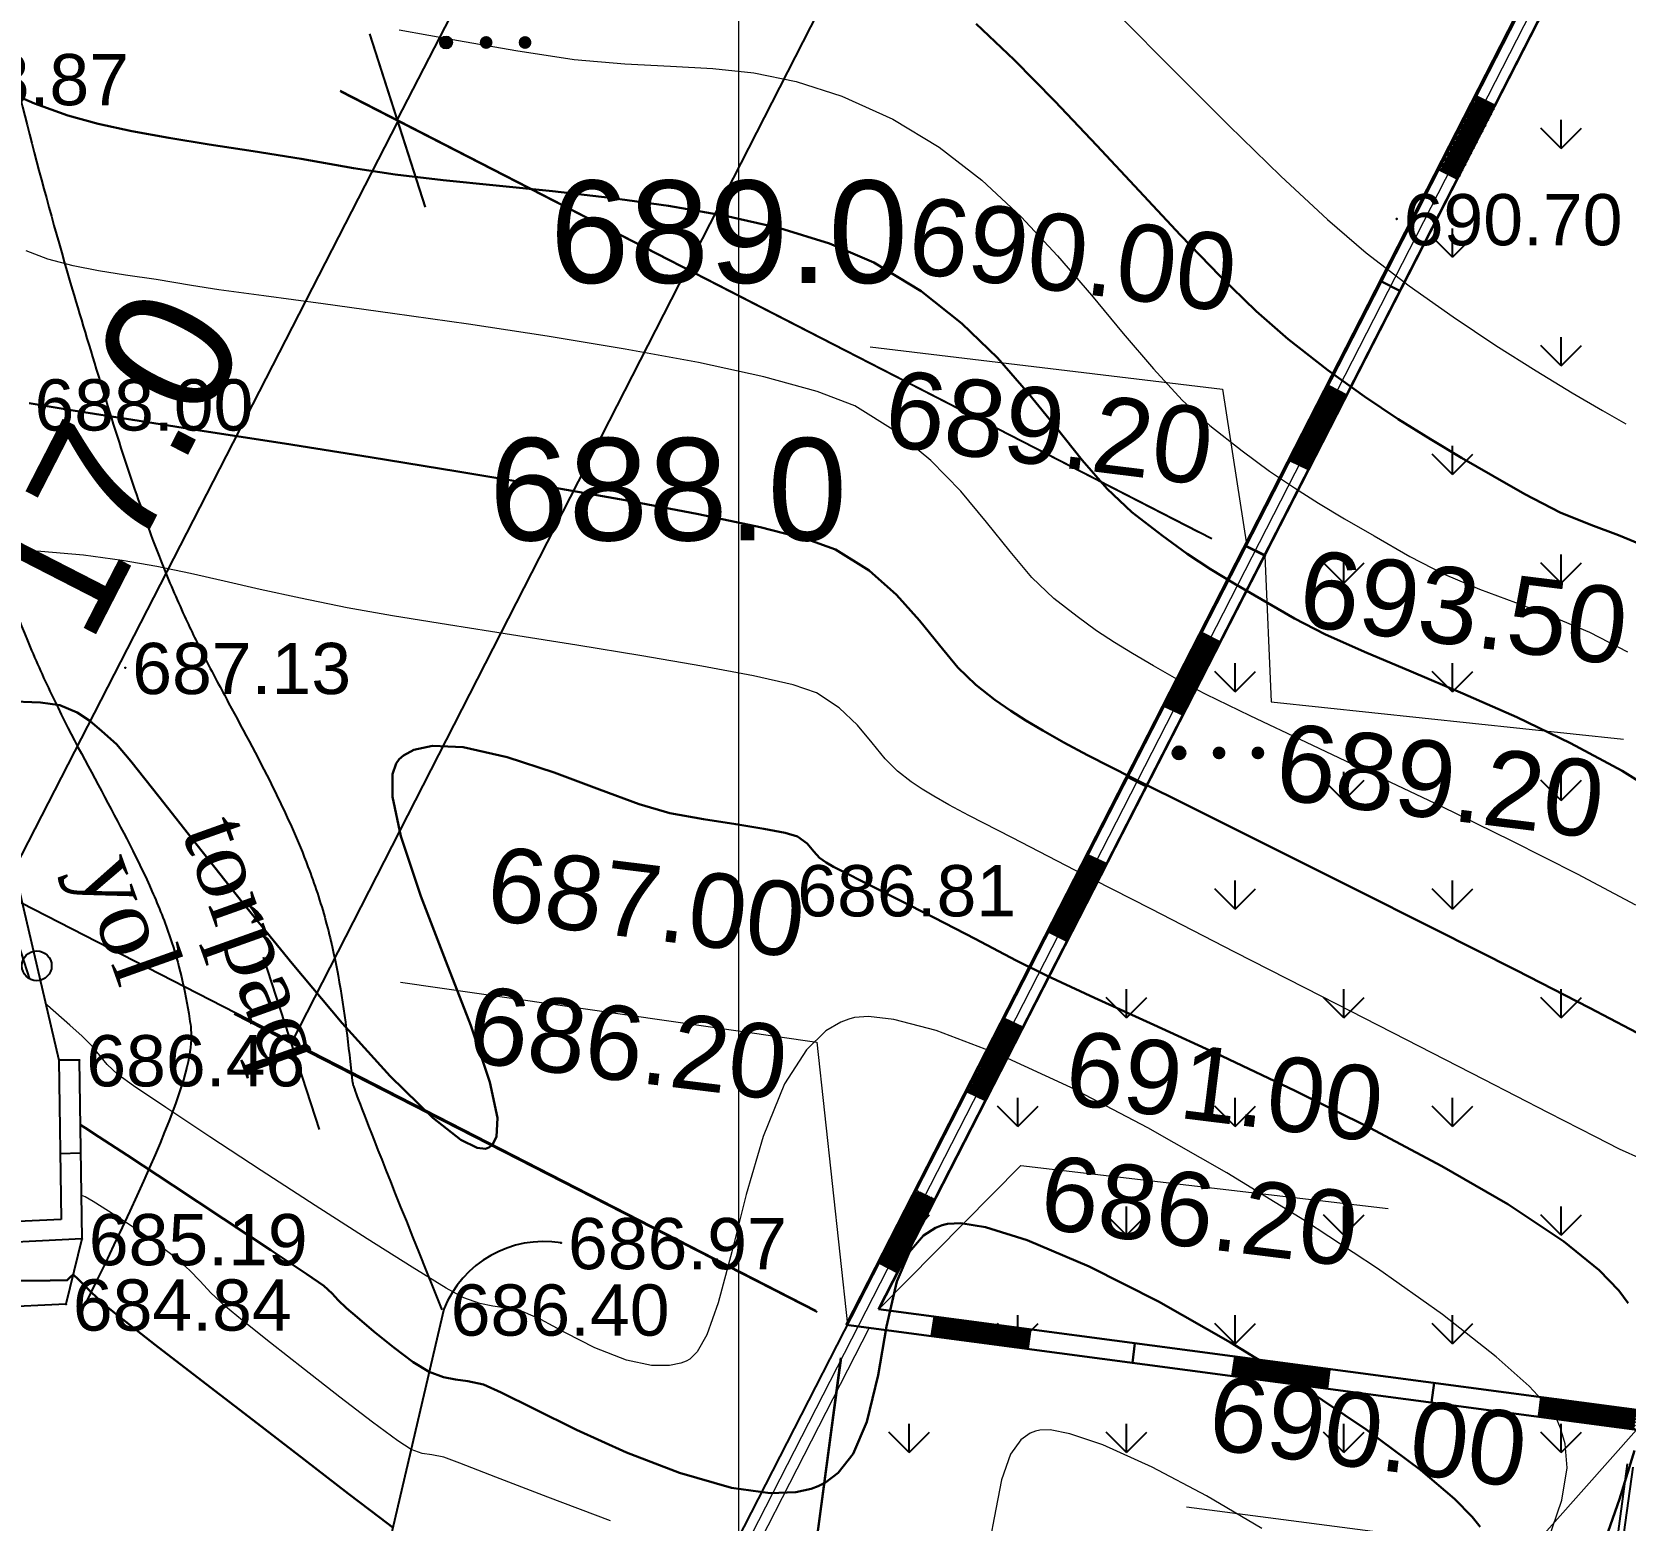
# Model space of a CAD drawing. Header units: feet. Extents: x 3381 to 1374491, y 675186 to 8751562.
# Drawn here: x 686467.87 to 686498.97, y 4375660.14 to 4375689.19 of the extents above; entities that cross this region are included whole.
import ezdxf

# ---------------------------------------------------------------- set-up
doc = ezdxf.new("R2010")
doc.units = ezdxf.units.FT
doc.header["$MEASUREMENT"] = 0
doc.header["$PDMODE"] = 34
doc.header["$PDSIZE"] = 0.01
doc.layers.get('0').update_dxf_attribs({"linetype": 'CONTINUOUS'})
doc.layers.get('Defpoints').update_dxf_attribs({"linetype": 'CONTINUOUS'})
for name, color, linetype in [('0_Point_Height', 2, 'CONTINUOUS'), ('0_Point_Point', 7, 'CONTINUOUS'), ('col bitkisi', 7, 'CONTINUOUS'), ('Yazilar', 7, 'CONTINUOUS')]:
    doc.layers.add(name, color=color, linetype=linetype)
for name, color, linetype, lineweight in [('ANA HORIZONTAL', 24, 'CONTINUOUS', 30), ('HORIZANTAL', 24, 'CONTINUOUS', 13), ('km setka', 170, 'CONTINUOUS', 15)]:
    doc.layers.add(name, color=color, linetype=linetype, lineweight=lineweight)
doc.styles.get("Standard").update_dxf_attribs({"font": 'arial.ttf', "height": 2.5})
doc.dimstyles.new('ISO-25', dxfattribs={"dimtxt": 2.5, "dimasz": 2.5, "dimexe": 1.25, "dimexo": 0.625, "dimtad": 1, "dimtxsty": 'Standard', "dimblk": 'OBLIQUE', "dimcen": 2.5, "dimadec": 0, "dimazin": 0, "dimtfac": 1, "dimtmove": 0, "dimatfit": 3, "dimldrblk": 'OBLIQUE', "dimfxl": 1, "dimarcsym": 0})

# ---------------------------------------------------------------- blocks, each defined once
blk = doc.blocks.new('_Oblique')
at = {"color": 0, "linetype": 'ByBlock', "lineweight": -2}
blk.add_line((-0.5, -0.5), (0.5, 0.5), dxfattribs=at)
blk = doc.blocks.new('*D92')
at = {"color": 0, "lineweight": -2, "transparency": 16777216}
for p, q in [((686518.207, 4375732.706), (686506.824, 4375738.523)), ((686507.937, 4375737.954), (686472.929, 4375669.445)), ((686483.199, 4375664.197), (686471.816, 4375670.014))]:
    blk.add_line(p, q, dxfattribs=at)
at = {"layer": 'Defpoints', "color": 0, "lineweight": 13, "transparency": 16777216}
for p in [(686518.764, 4375732.422), (686472.929, 4375669.445), (686483.756, 4375663.913)]:
    blk.add_point(p, dxfattribs=at)
at = {"color": 0, "lineweight": -2, "transparency": 16777216, "xscale": 2.5, "yscale": 2.5, "zscale": 2.5}
for p, rotation in [((686507.937, 4375737.954), 62.93309077613283), ((686472.929, 4375669.445), 242.9330907761329)]:
    blk.add_blockref('_Oblique', p, dxfattribs=dict(at, rotation=rotation))
at = {"color": 0, "lineweight": 18, "transparency": 16777216, "insert": (686488.946, 4375704.967), "char_height": 2.5, "width": 5.55052, "attachment_point": 5, "rotation": 62.9331}
blk.add_mtext('{\\fArial|b0|i0|c238|p34;77.0}', dxfattribs=at)
blk = doc.blocks.new('*D93')
at = {"color": 0, "lineweight": -2, "transparency": 16777216}
for p, q in [((686483.652, 4375663.305), (686482.209, 4375652.434)), ((686482.374, 4375653.673), (686579.952, 4375640.719)), ((686581.231, 4375650.352), (686579.787, 4375639.48))]:
    blk.add_line(p, q, dxfattribs=at)
at = {"layer": 'Defpoints', "color": 0, "lineweight": 18, "transparency": 16777216}
for p in [(686483.735, 4375663.925), (686581.313, 4375650.971), (686579.952, 4375640.719)]:
    blk.add_point(p, dxfattribs=at)
at = {"color": 0, "lineweight": -2, "transparency": 16777216, "xscale": 2.5, "yscale": 2.5, "zscale": 2.5}
for p, rotation in [((686482.374, 4375653.673), 172.4381106519648), ((686579.952, 4375640.719), 352.4381106519648)]:
    blk.add_blockref('_Oblique', p, dxfattribs=dict(at, rotation=rotation))
at = {"color": 0, "lineweight": 18, "transparency": 16777216, "insert": (686531.413, 4375649.081), "char_height": 2.5, "width": 7.64475, "attachment_point": 5, "rotation": 352.4381}
blk.add_mtext('{\\fArial|b0|i0|c238|p34;98.50}', dxfattribs=at)
blk = doc.blocks.new('*D101')
at = {"color": 0, "lineweight": -2, "transparency": 16777216}
for p, q in [((686483.669, 4375663.303), (686481.283, 4375645.605)), ((686499.012, 4375661.234), (686496.626, 4375643.537)), ((686481.45, 4375646.844), (686496.793, 4375644.775))]:
    blk.add_line(p, q, dxfattribs=at)
at = {"layer": 'Defpoints', "color": 0, "lineweight": 13, "transparency": 16777216}
for p in [(686483.752, 4375663.922), (686499.095, 4375661.853), (686496.793, 4375644.775)]:
    blk.add_point(p, dxfattribs=at)
at = {"color": 0, "lineweight": -2, "transparency": 16777216, "xscale": 2.5, "yscale": 2.5, "zscale": 2.5}
for p, rotation in [((686481.45, 4375646.844), 172.3216380040436), ((686496.793, 4375644.775), 352.3216380040436)]:
    blk.add_blockref('_Oblique', p, dxfattribs=dict(at, rotation=rotation))
at = {"color": 0, "lineweight": 13, "transparency": 16777216, "insert": (686489.375, 4375647.694), "char_height": 2.5, "width": 13.53342, "attachment_point": 5, "rotation": 352.3216}
blk.add_mtext('{\\fArial|b0|i0|c238|p34;15.0}', dxfattribs=at)
blk = doc.blocks.new('*D102')
at = {"color": 0, "lineweight": -2, "transparency": 16777216}
for p, q in [((686499.119, 4375661.172), (686496.717, 4375643.564)), ((686513.9, 4375659.156), (686511.498, 4375641.547)), ((686496.886, 4375644.802), (686511.667, 4375642.786))]:
    blk.add_line(p, q, dxfattribs=at)
at = {"layer": 'Defpoints', "color": 0, "lineweight": 13, "transparency": 16777216}
for p in [(686499.203, 4375661.792), (686513.984, 4375659.775), (686511.667, 4375642.786)]:
    blk.add_point(p, dxfattribs=at)
at = {"color": 0, "lineweight": -2, "transparency": 16777216, "xscale": 2.5, "yscale": 2.5, "zscale": 2.5}
for p, rotation in [((686496.886, 4375644.802), 172.2310397493569), ((686511.667, 4375642.786), 352.231039749357)]:
    blk.add_blockref('_Oblique', p, dxfattribs=dict(at, rotation=rotation))
at = {"color": 0, "lineweight": 13, "transparency": 16777216, "insert": (686504.533, 4375645.678), "char_height": 2.5, "width": 16.19543, "attachment_point": 5, "rotation": 352.231}
blk.add_mtext('{\\fArial|b0|i0|c238|p34;15.0}', dxfattribs=at)
blk = doc.blocks.new('*D115')
at = {"color": 0, "lineweight": -2, "transparency": 16777216}
for p, q in [((686497.478, 4375692.716), (686480.724, 4375701.332)), ((686474.998, 4375687.464), (686481.836, 4375700.76)), ((686490.64, 4375679.419), (686473.886, 4375688.035))]:
    blk.add_line(p, q, dxfattribs=at)
at = {"layer": 'Defpoints', "color": 0, "lineweight": 13, "transparency": 16777216}
for p in [(686481.836, 4375700.76), (686498.034, 4375692.43), (686491.196, 4375679.133)]:
    blk.add_point(p, dxfattribs=at)
at = {"color": 0, "lineweight": -2, "transparency": 16777216, "xscale": 2.5, "yscale": 2.5, "zscale": 2.5}
for p, rotation in [((686481.836, 4375700.76), 62.78477946189657), ((686474.998, 4375687.464), 242.7847794618966)]:
    blk.add_blockref('_Oblique', p, dxfattribs=dict(at, rotation=rotation))
at = {"color": 0, "lineweight": 13, "transparency": 16777216, "insert": (686476.578, 4375694.695), "char_height": 2.5, "attachment_point": 5, "rotation": 62.7848}
blk.add_mtext('{\\fArial|b0|i0|c238|p34;15.0}', dxfattribs=at)
blk = doc.blocks.new('*D116')
at = {"color": 0, "lineweight": -2, "transparency": 16777216}
for p, q in [((686490.905, 4375679.292), (686473.9, 4375688.017)), ((686475.012, 4375687.446), (686467.28, 4375672.376)), ((686483.173, 4375664.222), (686466.168, 4375672.947))]:
    blk.add_line(p, q, dxfattribs=at)
at = {"layer": 'Defpoints', "color": 0, "lineweight": 13, "transparency": 16777216}
for p in [(686491.461, 4375679.007), (686467.28, 4375672.376), (686483.729, 4375663.937)]:
    blk.add_point(p, dxfattribs=at)
at = {"color": 0, "lineweight": -2, "transparency": 16777216, "xscale": 2.5, "yscale": 2.5, "zscale": 2.5}
for p, rotation in [((686475.012, 4375687.446), 62.83965493682829), ((686467.28, 4375672.376), 242.8396549368283)]:
    blk.add_blockref('_Oblique', p, dxfattribs=dict(at, rotation=rotation))
at = {"color": 0, "lineweight": 13, "transparency": 16777216, "insert": (686469.454, 4375680.779), "char_height": 2.5, "attachment_point": 5, "rotation": 62.8397}
blk.add_mtext('{\\fArial|b0|i0|c238|p34;17.0}', dxfattribs=at)

msp = doc.modelspace()

# ---------------------------------------------------------------- hatches: boundary and pattern name
at = {"lineweight": 25}
h = msp.add_hatch(dxfattribs=at)
h.set_pattern_fill('GRASS', color=3, scale=3)
h.set_pattern_definition([(90, (1404.5853, -372.1015), (-2.121320343, 2.121320343), [0.5625, -3.680140689]), (45, (1404.5853, -372.1015), (-2.1213203436, 2.1213203436), [0.5625, -2.4375]), (135, (1404.5853, -372.1015), (-2.1213203436, -2.1213203436), [0.5625, -2.4375])])
edge = h.paths.add_edge_path()
edge.add_line((686518.245, 4375729.835), (686514.499, 4375702.72))
edge.add_line((686514.499, 4375702.72), (686506.378, 4375703.873))
edge.add_line((686506.378, 4375703.873), (686505.563, 4375698.232))
edge.add_line((686505.563, 4375698.232), (686510.215, 4375697.56))
edge.add_line((686510.215, 4375697.56), (686509.488, 4375692.177))
edge.add_line((686509.488, 4375692.177), (686501.116, 4375693.308))
edge.add_line((686501.116, 4375693.308), (686498.975, 4375677.452))
edge.add_line((686498.975, 4375677.452), (686506.301, 4375676.462))
edge.add_line((686506.301, 4375676.462), (686506.079, 4375674.808))
edge.add_line((686506.079, 4375674.808), (686505.914, 4375673.573))
edge.add_line((686505.914, 4375673.573), (686504.666, 4375664.257))
edge.add_line((686504.666, 4375664.257), (686515.386, 4375662.713))
edge.add_line((686515.386, 4375662.713), (686542.016, 4375659.12))
edge.add_line((686542.016, 4375659.12), (686542.429, 4375662.23))
edge.add_line((686542.429, 4375662.23), (686556.28, 4375660.392))
edge.add_line((686556.28, 4375660.392), (686556, 4375658.284))
edge.add_line((686556, 4375658.284), (686561.356, 4375657.574))
edge.add_line((686561.356, 4375657.574), (686561.65, 4375659.75))
edge.add_line((686561.65, 4375659.75), (686561.244, 4375659.733))
edge.add_line((686561.244, 4375659.733), (686561.593, 4375662.369))
edge.add_arc((686571.855, 4375662.191), 10.263, 114.2395, 179.0096, ccw=False)
edge.add_line((686567.641, 4375671.55), (686568.436, 4375671.243))
edge.add_line((686568.436, 4375671.243), (686568.083, 4375668.146))
edge.add_line((686568.083, 4375668.146), (686571.407, 4375667.706))
edge.add_line((686571.407, 4375667.706), (686571.812, 4375670.768))
edge.add_line((686571.812, 4375670.768), (686574.343, 4375670.433))
edge.add_line((686574.343, 4375670.433), (686573.95, 4375667.359))
edge.add_line((686573.95, 4375667.359), (686577.261, 4375666.833))
edge.add_line((686577.261, 4375666.833), (686577.887, 4375670.327))
edge.add_line((686577.887, 4375670.327), (686568.138, 4375671.754))
edge.add_arc((686571.686, 4375662.404), 10, 87.4993, 110.7786, ccw=False)
edge.add_line((686572.122, 4375672.395), (686585.768, 4375670.551))
edge.add_line((686585.768, 4375670.551), (686586.42, 4375677.931))
edge.add_line((686586.42, 4375677.931), (686579.15, 4375678.937))
edge.add_line((686579.15, 4375678.937), (686581.562, 4375697.557))
edge.add_line((686581.562, 4375697.557), (686583.143, 4375697.766))
edge.add_line((686583.143, 4375697.766), (686582.548, 4375692.678))
edge.add_line((686582.548, 4375692.678), (686587.727, 4375691.968))
edge.add_line((686587.727, 4375691.968), (686587.376, 4375689.406))
edge.add_line((686587.376, 4375689.406), (686582.274, 4375690.105))
edge.add_line((686582.274, 4375690.105), (686581.662, 4375684.737))
edge.add_line((686581.662, 4375684.737), (686586.751, 4375684.02))
edge.add_line((686586.751, 4375684.02), (686586.971, 4375684.02))
edge.add_line((686586.971, 4375684.02), (686588.22, 4375692.464))
edge.add_line((686588.22, 4375692.464), (686588.921, 4375697.203))
edge.add_line((686588.921, 4375697.203), (686583.329, 4375698.182))
edge.add_line((686583.329, 4375698.182), (686581.662, 4375697.789))
edge.add_line((686581.662, 4375697.789), (686581.662, 4375698.744))
edge.add_arc((686584.744, 4375698.066), 3.155, 95.4615, 167.5925, ccw=False)
edge.add_line((686584.443, 4375701.207), (686597.772, 4375699.4))
edge.add_line((686597.772, 4375699.4), (686598.514, 4375704.648))
edge.add_line((686598.514, 4375704.648), (686585.15, 4375706.444))
edge.add_arc((686592.824, 4375704.765), 7.856, 132.7188, 167.6546, ccw=False)
edge.add_line((686587.494, 4375710.537), (686595.119, 4375707.603))
edge.add_line((686595.119, 4375707.603), (686596.873, 4375712.187))
edge.add_line((686596.873, 4375712.187), (686603.983, 4375709.466))
edge.add_line((686603.983, 4375709.466), (686581.055, 4375651.428))
edge.add_line((686581.055, 4375651.428), (686572.125, 4375628.825))
edge.add_line((686572.125, 4375628.825), (686480.53, 4375656.702))
edge.add_line((686480.53, 4375656.702), (686505.765, 4375705.997))
edge.add_line((686505.765, 4375705.997), (686518.068, 4375730.031))
edge.add_line((686518.068, 4375730.031), (686518.338, 4375730.524))
edge.add_line((686518.338, 4375730.524), (686518.245, 4375729.835))
at = {"lineweight": 30}
h = msp.add_hatch(dxfattribs=at)
h.set_pattern_fill('ANSI31', color=256, scale=0.3)
h.set_pattern_definition([(45, (1384.009468, -412.330027), (-0.0265165042945, 0.0265165042945), [])])
edge = h.paths.add_edge_path()
edge.add_line((686496.077, 4375687.912), (686496.438, 4375687.741))
edge.add_line((686496.438, 4375687.741), (686495.712, 4375686.322))
edge.add_line((686495.712, 4375686.322), (686495.35, 4375686.493))
edge.add_line((686495.35, 4375686.493), (686496.068, 4375687.916))
h = msp.add_hatch(dxfattribs=at)
h.set_pattern_fill('ANSI31', color=256, scale=0.3)
h.set_pattern_definition([(45, (1381.111664, -417.969445), (-0.0265165042945, 0.0265165042945), [])])
edge = h.paths.add_edge_path()
edge.add_line((686493.179, 4375682.272), (686493.541, 4375682.102))
edge.add_line((686493.541, 4375682.102), (686492.814, 4375680.682))
edge.add_line((686492.814, 4375680.682), (686492.452, 4375680.853))
edge.add_line((686492.452, 4375680.853), (686493.171, 4375682.276))
h = msp.add_hatch(dxfattribs=at)
h.set_pattern_fill('ANSI31', color=256, scale=0.3)
h.set_pattern_definition([(45, (1378.6362, -422.79588), (-0.0265165042945, 0.0265165042945), [])])
edge = h.paths.add_edge_path()
edge.add_line((686490.703, 4375677.446), (686491.065, 4375677.275))
edge.add_line((686491.065, 4375677.275), (686490.339, 4375675.856))
edge.add_line((686490.339, 4375675.856), (686489.977, 4375676.027))
edge.add_line((686489.977, 4375676.027), (686490.695, 4375677.45))
h = msp.add_hatch(dxfattribs=at)
h.set_pattern_fill('ANSI31', color=256, scale=0.3)
h.set_pattern_definition([(45, (1376.392065, -427.172015), (-0.0265165042945, 0.0265165042945), [])])
edge = h.paths.add_edge_path()
edge.add_line((686488.49, 4375673.114), (686488.834, 4375672.943))
edge.add_line((686488.834, 4375672.943), (686488.076, 4375671.449))
edge.add_line((686488.076, 4375671.449), (686487.72, 4375671.622))
edge.add_line((686487.72, 4375671.622), (686488.451, 4375673.074))
h = msp.add_hatch(dxfattribs=at)
h.set_pattern_fill('ANSI31', color=256, scale=0.3)
h.set_pattern_definition([(45, (1374.7913, -430.31821), (-0.0265165042945, 0.0265165042945), [])])
edge = h.paths.add_edge_path()
edge.add_line((686486.858, 4375669.924), (686487.22, 4375669.753))
edge.add_line((686487.22, 4375669.753), (686486.494, 4375668.334))
edge.add_line((686486.494, 4375668.334), (686486.132, 4375668.504))
edge.add_line((686486.132, 4375668.504), (686486.85, 4375669.928))
h = msp.add_hatch(dxfattribs=at)
h.set_pattern_fill('ANSI31', color=256, scale=0.3)
h.set_pattern_definition([(45, (1373.062713, -433.659517), (-0.0265165042945, 0.0265165042945), [])])
edge = h.paths.add_edge_path()
edge.add_line((686485.13, 4375666.582), (686485.492, 4375666.411))
edge.add_line((686485.492, 4375666.411), (686484.765, 4375664.992))
edge.add_line((686484.765, 4375664.992), (686484.403, 4375665.163))
edge.add_line((686484.403, 4375665.163), (686485.142, 4375666.572))
h = msp.add_hatch(dxfattribs=at)
h.set_pattern_fill('ANSI31', color=256, scale=0.3)
h.set_pattern_definition([(45, (1404.585315, -372.101457), (-0.0265165042945, 0.0265165042945), [])])
h.paths.add_polyline_path([(686485.491, 4375664.109), (686487.356, 4375663.859), (686487.302, 4375663.477), (686485.43, 4375663.733)])
h = msp.add_hatch(dxfattribs=at)
h.set_pattern_fill('ANSI31', color=256, scale=0.3)
h.set_pattern_definition([(45, (1410.425397, -372.919832), (-0.0265165042945, 0.0265165042945), [])])
h.paths.add_polyline_path([(686491.355, 4375663.329), (686493.193, 4375663.08), (686493.151, 4375662.699), (686491.304, 4375662.955)])
h = msp.add_hatch(dxfattribs=at)
h.set_pattern_fill('ANSI31', color=256, scale=0.3)
h.set_pattern_definition([(45, (1416.43372, -373.667808), (-0.0265165042945, 0.0265165042945), [])])
h.paths.add_polyline_path([(686497.339, 4375662.542), (686499.205, 4375662.292), (686499.151, 4375661.911), (686497.278, 4375662.166)])
at = {"layer": 'col bitkisi', "ltscale": 1.5}
h = msp.add_hatch(color=256, dxfattribs=at)
edge = h.paths.add_edge_path()
edge.add_arc((686475.954, 4375688.981), 0.125, 0, 360)
h = msp.add_hatch(color=256, dxfattribs=at)
edge = h.paths.add_edge_path()
edge.add_arc((686476.736, 4375688.981), 0.125, 0, 360)
h = msp.add_hatch(color=256, dxfattribs=at)
edge = h.paths.add_edge_path()
edge.add_arc((686477.495, 4375688.981), 0.125, 0, 360)
at = {"layer": 'col bitkisi', "lineweight": 30, "ltscale": 1.5}
h = msp.add_hatch(color=256, dxfattribs=at)
edge = h.paths.add_edge_path()
edge.add_arc((686490.26, 4375675.113), 0.125, 0, 360)
h = msp.add_hatch(color=256, dxfattribs=at)
edge = h.paths.add_edge_path()
edge.add_arc((686491.043, 4375675.113), 0.125, 0, 360)
at = {"layer": 'col bitkisi', "ltscale": 1.5}
h = msp.add_hatch(color=256, dxfattribs=at)
edge = h.paths.add_edge_path()
edge.add_arc((686491.801, 4375675.113), 0.125, 0, 360)

# ---------------------------------------------------------------- linework, layer by layer
at = {"linetype": 'Continuous'}
for p, q in [((686462.56, 4375694.093, 689.787), (686468.395, 4375669.112, 686.459)), ((686468.794, 4375669.117, 686.459), (686468.395, 4375669.112, 686.459)), ((686468.395, 4375669.112, 686.459), (686468.438, 4375666.006, 685.33)), ((686468.794, 4375669.117, 686.459), (686468.843, 4375665.625, 685.19)), ((686468.82, 4375667.302, -63.749), (686468.42, 4375667.283, -72.907)), ((686468.438, 4375666.006, 676.348), (686438.913, 4375664.572)), ((686468.843, 4375665.625, 685.19), (686438.932, 4375664.172)), ((686475.908, 4375664.251, 686.402), (686474.735, 4375659.222, 684.746))]:
    msp.add_line(p, q, dxfattribs=at)
at = {"color": 30, "linetype": 'Continuous'}
for p, q in [((686468.843, 4375665.625, 685.19), (686468.532, 4375664.349, 684.841)), ((686468.532, 4375664.349, 684.841), (686439.007, 4375662.96))]:
    msp.add_line(p, q, dxfattribs=at)
at = {"color": 7, "lineweight": 30}
for p, q in [((686484.396, 4375664.254), (686581.054, 4375651.436)), ((686483.761, 4375663.951), (686581.312, 4375650.983))]:
    msp.add_line(p, q, dxfattribs=at)
at = {"color": 7, "lineweight": 25}
for points in [[(686592.129, 4375714.427), (686604.503, 4375709.691), (686572.361, 4375628.331), (686479.956, 4375656.455), (686523.147, 4375740.827), (686582.987, 4375717.928)], [(686484.398, 4375664.254), (686523.339, 4375740.325), (686556.031, 4375727.818)]]:
    msp.add_lwpolyline(points, dxfattribs=at)
at = {"color": 1, "lineweight": 0}
msp.add_lwpolyline([(686480.243, 4375656.58), (686523.243, 4375740.58), (686604.243, 4375709.58), (686572.243, 4375628.58)], close=True, dxfattribs=at)
at = {"color": 7, "lineweight": 30}
for points, elevation in [([(686518.792, 4375732.422), (686483.761, 4375663.951)], 701.242), ([(686496.065, 4375687.934), (686496.427, 4375687.754)], -690.696), ([(686495.346, 4375686.495), (686495.708, 4375686.311)], -690.696), ([(686492.448, 4375680.856), (686492.811, 4375680.671)], -690.696)]:
    msp.add_lwpolyline(points, dxfattribs=dict(at, elevation=elevation))
for points in [[(686484.399, 4375664.255), (686519.058, 4375731.962)], [(686494.211, 4375684.313), (686494.573, 4375684.132)], [(686493.179, 4375682.277), (686493.541, 4375682.092)], [(686492.428, 4375680.823), (686492.771, 4375680.661)], [(686491.593, 4375679.137), (686491.955, 4375678.956)], [(686490.704, 4375677.459), (686491.066, 4375677.275)], [(686489.978, 4375676.027), (686490.34, 4375675.853)], [(686489.262, 4375674.642), (686489.625, 4375674.458)], [(686488.482, 4375673.119), (686488.844, 4375672.945)], [(686487.71, 4375671.627), (686488.072, 4375671.446)], [(686486.854, 4375669.923), (686487.213, 4375669.751)], [(686486.126, 4375668.5), (686486.48, 4375668.334)], [(686484.41, 4375665.156), (686484.773, 4375664.971)], [(686485.491, 4375664.109), (686485.43, 4375663.733)], [(686487.364, 4375663.863), (686487.307, 4375663.484)], [(686489.396, 4375663.588), (686489.354, 4375663.209)], [(686491.357, 4375663.327), (686491.302, 4375662.943)], [(686493.196, 4375663.078), (686493.154, 4375662.699)], [(686495.245, 4375662.817), (686495.191, 4375662.433)], [(686497.328, 4375662.541), (686497.286, 4375662.162)]]:
    msp.add_lwpolyline(points, dxfattribs=at)
at = {"color": 7, "lineweight": 18}
for points in [[(686484.233, 4375683.04), (686491.107, 4375682.215), (686491.584, 4375679.149)], [(686491.936, 4375678.963), (686492.062, 4375676.109), (686498.936, 4375675.384)], [(686475.067, 4375670.635), (686483.189, 4375669.467), (686483.788, 4375663.947)], [(686484.399, 4375664.255), (686487.171, 4375667.058), (686494.345, 4375666.22)], [(686484.212, 4375663.891), (686480.539, 4375656.703), (686572.104, 4375628.859), (686580.926, 4375651.034)], [(686490.41, 4375660.393), (686497.082, 4375659.52), (686499.193, 4375661.898)]]:
    msp.add_lwpolyline(points, dxfattribs=at)
at = {"color": 1, "lineweight": 30}
msp.add_lwpolyline([(686491.578, 4375679.149), (686491.909, 4375678.988)], dxfattribs=at)
at = {"linetype": 'Continuous'}
msp.add_circle((686467.963, 4375670.957, 686.705), 0.291, dxfattribs=at)
msp.add_arc((686477.863, 4375663.469, 686.974), 2.105, 80.8697, 158.2041, dxfattribs=at)
for points, knots in [([(686536.973, 4375842.02), (686533.033, 4375838.257), (686532.504, 4375838.206), (686530.916, 4375838.047), (686529.852, 4375837.93), (686526.901, 4375837.523), (686525.023, 4375837.169), (686522.245, 4375836.291), (686521.294, 4375835.92), (686519.803, 4375835.183), (686519.244, 4375834.866), (686518.083, 4375834.111), (686517.495, 4375833.664), (686516.38, 4375832.715), (686515.851, 4375832.211), (686514.608, 4375830.94), (686513.918, 4375830.153), (686512.808, 4375828.835), (686512.374, 4375828.305), (686511.517, 4375827.259), (686511.092, 4375826.738), (686509.826, 4375825.183), (686508.993, 4375824.155), (686506.514, 4375821.087), (686504.887, 4375819.064), (686501.978, 4375815.469), (686500.701, 4375813.898), (686498.666, 4375811.42), (686497.924, 4375810.522), (686496.491, 4375808.801), (686495.802, 4375807.978), (686494.574, 4375806.524), (686494.04, 4375805.895), (686492.671, 4375804.294), (686491.797, 4375803.289), (686490.366, 4375801.347), (686489.779, 4375800.437), (686489.013, 4375798.784), (686488.765, 4375798.08), (686488.531, 4375796.958), (686488.477, 4375796.565), (686488.429, 4375795.771), (686488.434, 4375795.375), (686488.553, 4375793.775), (686488.869, 4375792.602), (686489.581, 4375790.758), (686489.917, 4375790.051), (686490.643, 4375788.715), (686491.034, 4375788.083), (686492.322, 4375786.161), (686493.27, 4375784.967), (686494.734, 4375783.033), (686495.285, 4375782.282), (686496.286, 4375780.751), (686496.733, 4375779.974), (686497.403, 4375778.504), (686497.645, 4375777.817), (686497.99, 4375776.381), (686498.095, 4375775.64), (686498.173, 4375774.043), (686498.126, 4375773.189), (686497.862, 4375771.509), (686497.646, 4375770.678), (686496.85, 4375768.444), (686496.118, 4375767.091), (686494.646, 4375764.944), (686493.992, 4375764.116), (686492.601, 4375762.508), (686491.862, 4375761.725), (686490.36, 4375760.173), (686489.599, 4375759.404), (686488.276, 4375758.019), (686487.712, 4375757.412), (686486.617, 4375756.159), (686486.089, 4375755.52), (686484.549, 4375753.573), (686483.584, 4375752.236), (686481.885, 4375749.772), (686481.137, 4375748.651), (686479.667, 4375746.382), (686478.949, 4375745.236), (686476.848, 4375741.761), (686475.521, 4375739.398), (686473.126, 4375734.709), (686472.046, 4375732.388), (686470.383, 4375728.364), (686469.746, 4375726.68), (686468.588, 4375723.274), (686468.066, 4375721.557), (686467.052, 4375717.929), (686466.57, 4375716.016), (686465.787, 4375712.724), (686465.471, 4375711.346), (686464.858, 4375708.582), (686464.563, 4375707.194), (686464.138, 4375705.021), (686463.993, 4375704.246), (686463.754, 4375702.846), (686463.659, 4375702.227), (686463.419, 4375700.263), (686463.343, 4375698.919), (686463.346, 4375695.903), (686463.467, 4375694.231), (686463.907, 4375690.939), (686464.223, 4375689.32), (686464.863, 4375686.604), (686465.157, 4375685.496), (686465.722, 4375683.498), (686465.988, 4375682.605), (686466.481, 4375680.991), (686466.707, 4375680.261), (686467.202, 4375678.787), (686467.472, 4375678.047), (686467.927, 4375676.956), (686468.084, 4375676.603), (686468.587, 4375675.549), (686468.948, 4375674.888), (686469.629, 4375673.618), (686469.949, 4375673.009), (686470.347, 4375672.107), (686470.468, 4375671.803), (686470.655, 4375671.249), (686470.726, 4375671.002), (686470.849, 4375670.478), (686470.901, 4375670.205), (686471.035, 4375669.369), (686471.097, 4375668.778), (686468.912, 4375664.364)], [0, 0, 0, 0, 1.504182, 1.504182, 4.512547, 4.512547, 9.897023, 9.897023, 12.795834, 12.795834, 14.604059, 14.604059, 16.662244, 16.662244, 18.72043, 18.72043, 21.69221, 21.69221, 23.690537, 23.690537, 25.688865, 25.688865, 29.68552, 29.68552, 37.678831, 37.678831, 43.858623, 43.858623, 47.338723, 47.338723, 50.479181, 50.479181, 52.843093, 52.843093, 56.452422, 56.452422, 59.343353, 59.343353, 61.301717, 61.301717, 62.310714, 62.310714, 63.319712, 63.319712, 66.426739, 66.426739, 68.50177, 68.50177, 70.576802, 70.576802, 75.092259, 75.092259, 77.984383, 77.984383, 80.876507, 80.876507, 83.368148, 83.368148, 85.859789, 85.859789, 88.693846, 88.693846, 91.527902, 91.527902, 96.504404, 96.504404, 99.813748, 99.813748, 103.123092, 103.123092, 106.359907, 106.359907, 108.778682, 108.778682, 111.197456, 111.197456, 116.035005, 116.035005, 120.025858, 120.025858, 124.016711, 124.016711, 131.998417, 131.998417, 139.538843, 139.538843, 144.840516, 144.840516, 150.142189, 150.142189, 155.992549, 155.992549, 160.212599, 160.212599, 164.43265, 164.43265, 166.77754, 166.77754, 168.584028, 168.584028, 172.423705, 172.423705, 177.221179, 177.221179, 182.018653, 182.018653, 185.384546, 185.384546, 188.140377, 188.140377, 190.397291, 190.397291, 192.654204, 192.654204, 193.73589, 193.73589, 195.899262, 195.899262, 198.062634, 198.062634, 199.190084, 199.190084, 200.13488, 200.13488, 201.079676, 201.079676, 202.923933, 202.923933, 202.923933, 202.923933]), ([(686540.876, 4375835.55), (686533.314, 4375835.27), (686532.784, 4375835.219), (686531.207, 4375835.061), (686530.17, 4375834.946), (686527.369, 4375834.558), (686525.661, 4375834.227), (686523.244, 4375833.459), (686522.436, 4375833.14), (686521.186, 4375832.518), (686520.718, 4375832.25), (686519.569, 4375831.492), (686518.898, 4375830.946), (686517.588, 4375829.722), (686516.951, 4375829.046), (686515.687, 4375827.611), (686515.061, 4375826.851), (686512.914, 4375824.23), (686511.435, 4375822.404), (686508.507, 4375818.779), (686507.058, 4375816.979), (686502.671, 4375811.556), (686499.694, 4375807.914), (686495.975, 4375803.541), (686495.491, 4375802.979), (686494.549, 4375801.869), (686494.093, 4375801.319), (686493.106, 4375800.03), (686492.609, 4375799.295), (686491.922, 4375797.976), (686491.695, 4375797.39), (686491.507, 4375796.55), (686491.468, 4375796.29), (686491.432, 4375795.761), (686491.434, 4375795.485), (686491.518, 4375794.375), (686491.748, 4375793.473), (686492.299, 4375792.047), (686492.544, 4375791.518), (686493.082, 4375790.498), (686493.376, 4375790.003), (686494.459, 4375788.323), (686495.352, 4375787.177), (686496.87, 4375785.185), (686497.483, 4375784.37), (686498.653, 4375782.634), (686499.208, 4375781.716), (686499.955, 4375780.162), (686500.201, 4375779.567), (686500.611, 4375778.332), (686500.772, 4375777.701), (686501.129, 4375775.787), (686501.199, 4375774.481), (686501.028, 4375772.08), (686500.827, 4375770.986), (686500.225, 4375768.875), (686499.824, 4375767.856), (686498.87, 4375765.917), (686498.318, 4375764.996), (686496.938, 4375762.981), (686496.074, 4375761.916), (686494.29, 4375759.91), (686493.369, 4375758.965), (686491.703, 4375757.258), (686490.953, 4375756.492), (686489.777, 4375755.217), (686489.332, 4375754.713), (686488.46, 4375753.678), (686488.034, 4375753.149), (686486.779, 4375751.533), (686485.975, 4375750.416), (686484.448, 4375748.207), (686483.721, 4375747.12), (686482.3, 4375744.931), (686481.605, 4375743.826), (686479.576, 4375740.483), (686478.296, 4375738.215), (686475.919, 4375733.599), (686474.822, 4375731.252), (686473.168, 4375727.249), (686472.552, 4375725.615), (686471.429, 4375722.307), (686470.92, 4375720.63), (686469.923, 4375717.048), (686469.443, 4375715.138), (686468.672, 4375711.885), (686468.366, 4375710.545), (686467.774, 4375707.872), (686467.491, 4375706.537), (686467.076, 4375704.411), (686466.927, 4375703.616), (686466.694, 4375702.228), (686466.605, 4375701.631), (686466.467, 4375700.437), (686466.418, 4375699.837), (686466.323, 4375698.028), (686466.332, 4375696.813), (686466.521, 4375693.68), (686466.802, 4375691.771), (686467.592, 4375687.964), (686468.099, 4375686.065), (686468.845, 4375683.524), (686469.039, 4375682.883), (686469.432, 4375681.605), (686469.629, 4375680.976), (686470.024, 4375679.814), (686470.219, 4375679.277), (686470.571, 4375678.404), (686470.719, 4375678.059), (686471.001, 4375677.452), (686471.132, 4375677.186), (686471.412, 4375676.642), (686471.559, 4375676.367), (686472.01, 4375675.526), (686472.325, 4375674.947), (686472.85, 4375673.875), (686473.067, 4375673.395), (686473.387, 4375672.552), (686473.504, 4375672.199), (686473.701, 4375671.48), (686473.779, 4375671.123), (686473.974, 4375670.064), (686474.05, 4375669.376), (686474.129, 4375668.634), (686474.137, 4375668.553), (686475.871, 4375664.241)], [0, 0, 0, 0, 1.519576, 1.519576, 4.558728, 4.558728, 9.930594, 9.930594, 12.837598, 12.837598, 14.698947, 14.698947, 17.596272, 17.596272, 20.493598, 20.493598, 23.430765, 23.430765, 30.540606, 30.540606, 37.650448, 37.650448, 51.870131, 51.870131, 53.943342, 53.943342, 56.016553, 56.016553, 58.839775, 58.839775, 61.186701, 61.186701, 62.257023, 62.257023, 63.327345, 63.327345, 66.426341, 66.426341, 68.26825, 68.26825, 70.110159, 70.110159, 74.62153, 74.62153, 77.595, 77.595, 80.568471, 80.568471, 82.304355, 82.304355, 84.04024, 84.04024, 87.512009, 87.512009, 90.504027, 90.504027, 93.496045, 93.496045, 96.488063, 96.488063, 100.372173, 100.372173, 104.256283, 104.256283, 107.517701, 107.517701, 109.618427, 109.618427, 111.719153, 111.719153, 115.920605, 115.920605, 119.858792, 119.858792, 123.796978, 123.796978, 131.673352, 131.673352, 139.553481, 139.553481, 144.894421, 144.894421, 150.235361, 150.235361, 156.190392, 156.190392, 160.321983, 160.321983, 164.453574, 164.453574, 166.899961, 166.899961, 168.797126, 168.797126, 170.694291, 170.694291, 174.488621, 174.488621, 180.488906, 180.488906, 186.48919, 186.48919, 188.508696, 188.508696, 190.528201, 190.528201, 192.322947, 192.322947, 193.52533, 193.52533, 194.478712, 194.478712, 195.432094, 195.432094, 197.338858, 197.338858, 198.784376, 198.784376, 199.759029, 199.759029, 200.733681, 200.733681, 202.682985, 202.682985, 202.923933, 202.923933, 202.923933, 202.923933])]:
    msp.add_open_spline(points, degree=3, knots=knots, dxfattribs=at)
at = {"layer": '0_Point_Point', "lineweight": 30}
msp.add_point((686494.51, 4375685.536, 690.696), dxfattribs=at)
at = {"layer": '0_Point_Point'}
for p in [(686469.691, 4375676.775, 687.131), (686482.674, 4375672.436, 686.813), (686468.794, 4375669.117, 686.459), (686468.843, 4375665.625, 685.19), (686478.197, 4375665.548, 686.974), (686468.532, 4375664.349, 684.841), (686475.908, 4375664.251, 686.402)]:
    msp.add_point(p, dxfattribs=at)
at = {"layer": 'ANA HORIZONTAL', "color": 32, "lineweight": 30}
for points, elevation in [([(686486.3, 4375689.348), (686487.045, 4375688.644), (686487.839, 4375687.837), (686488.659, 4375686.971), (686489.485, 4375686.086), (686490.293, 4375685.223), (686491.061, 4375684.425), (686491.767, 4375683.733), (686492.389, 4375683.188), (686493.168, 4375682.586), (686493.879, 4375682.073), (686494.541, 4375681.63), (686495.168, 4375681.238), (686495.778, 4375680.875), (686496.387, 4375680.523), (686497.013, 4375680.162), (686497.702, 4375679.806), (686498.298, 4375679.564), (686498.839, 4375679.366), (686499.358, 4375679.149)], 690), ([(686467.292, 4375688.062), (686467.918, 4375687.792), (686468.573, 4375687.556), (686469.165, 4375687.392), (686469.82, 4375687.249), (686470.539, 4375687.119), (686471.328, 4375686.992), (686472.189, 4375686.858), (686473.128, 4375686.707), (686474.148, 4375686.529), (686474.962, 4375686.404), (686475.9, 4375686.294), (686476.932, 4375686.188), (686478.028, 4375686.076), (686479.159, 4375685.947), (686480.296, 4375685.791), (686481.408, 4375685.597), (686482.466, 4375685.355), (686483.44, 4375685.055), (686484.302, 4375684.685), (686485.225, 4375684.128), (686486.023, 4375683.498), (686486.715, 4375682.822), (686487.324, 4375682.132), (686487.869, 4375681.457), (686488.373, 4375680.826), (686488.857, 4375680.268), (686489.341, 4375679.814), (686489.93, 4375679.356), (686490.423, 4375678.999), (686490.874, 4375678.701), (686491.337, 4375678.42), (686491.865, 4375678.113), (686492.514, 4375677.738), (686493.106, 4375677.434), (686493.881, 4375677.088), (686494.795, 4375676.701), (686495.801, 4375676.274), (686496.853, 4375675.808), (686497.906, 4375675.305), (686498.913, 4375674.765), (686499.828, 4375674.19)], 689), ([(686499.467, 4375669.512), (686498.276, 4375670.136), (686496.841, 4375670.871), (686495.258, 4375671.671), (686493.623, 4375672.491), (686492.032, 4375673.286), (686490.579, 4375674.012), (686489.362, 4375674.621), (686488.475, 4375675.07), (686488.015, 4375675.314), (686487.601, 4375675.553), (686487.273, 4375675.745), (686486.979, 4375675.931), (686486.669, 4375676.15), (686486.293, 4375676.441), (686485.943, 4375676.782), (686485.587, 4375677.215), (686485.198, 4375677.699), (686484.748, 4375678.197), (686484.21, 4375678.672), (686483.558, 4375679.084), (686482.998, 4375679.286), (686482.083, 4375679.518), (686480.878, 4375679.774), (686479.449, 4375680.045), (686477.861, 4375680.326), (686476.18, 4375680.608), (686474.471, 4375680.885), (686472.801, 4375681.15), (686471.234, 4375681.395), (686469.837, 4375681.614), (686468.676, 4375681.799), (686467.815, 4375681.943)], 688), ([(686499.028, 4375664.371), (686498.845, 4375664.621), (686498.461, 4375665.016), (686497.772, 4375665.573), (686496.677, 4375666.301), (686495.391, 4375667.048), (686493.985, 4375667.792), (686492.531, 4375668.513), (686491.103, 4375669.19), (686489.771, 4375669.804), (686488.609, 4375670.334), (686487.687, 4375670.759), (686487.08, 4375671.058), (686486.281, 4375671.483), (686485.487, 4375671.893), (686484.756, 4375672.264), (686484.146, 4375672.571), (686483.713, 4375672.788), (686483.516, 4375672.89), (686483.376, 4375672.972), (686483.244, 4375673.067), (686483.135, 4375673.188), (686483.002, 4375673.343), (686482.814, 4375673.484), (686482.573, 4375673.555), (686482.156, 4375673.633), (686481.609, 4375673.72), (686480.981, 4375673.82), (686480.319, 4375673.937), (686479.725, 4375674.11), (686478.946, 4375674.4), (686478.061, 4375674.732), (686477.148, 4375675.031), (686476.288, 4375675.223), (686475.69, 4375675.25), (686475.321, 4375675.17), (686475.123, 4375675.061), (686475.04, 4375674.988), (686474.98, 4375674.908), (686474.91, 4375674.695), (686474.91, 4375674.255), (686475.072, 4375673.485), (686475.459, 4375672.319), (686475.949, 4375671.046), (686476.435, 4375669.792), (686476.809, 4375668.683), (686476.955, 4375667.986), (686476.939, 4375667.616), (686476.855, 4375667.457), (686476.789, 4375667.407), (686476.723, 4375667.386), (686476.559, 4375667.401), (686476.239, 4375667.559), (686475.693, 4375667.987), (686474.863, 4375668.803), (686473.927, 4375669.84), (686472.946, 4375671.002), (686471.982, 4375672.191), (686471.096, 4375673.311), (686470.348, 4375674.264), (686469.802, 4375674.954), (686469.517, 4375675.282), (686469.233, 4375675.54), (686469.002, 4375675.741), (686468.754, 4375675.904), (686468.416, 4375676.043), (686468.039, 4375676.096), (686467.365, 4375676.126)], 687), ([(686496.137, 4375660.005), (686495.985, 4375660.202), (686495.639, 4375660.553), (686494.984, 4375661.108), (686493.915, 4375661.902), (686492.647, 4375662.754), (686491.267, 4375663.606), (686489.858, 4375664.403), (686488.506, 4375665.087), (686487.295, 4375665.601), (686486.486, 4375665.853), (686486, 4375665.93), (686485.744, 4375665.92), (686485.638, 4375665.896), (686485.505, 4375665.844), (686485.273, 4375665.695), (686485.001, 4375665.373), (686484.75, 4375664.795), (686484.548, 4375663.916), (686484.386, 4375662.966), (686484.17, 4375662.055), (686483.899, 4375661.43), (686483.606, 4375661.059), (686483.358, 4375660.872), (686483.215, 4375660.799), (686483.08, 4375660.748), (686482.784, 4375660.681), (686482.281, 4375660.663), (686481.528, 4375660.767), (686480.509, 4375661.056), (686479.473, 4375661.456), (686478.498, 4375661.898), (686477.657, 4375662.312), (686477.027, 4375662.63), (686476.684, 4375662.783), (686476.381, 4375662.846), (686476.139, 4375662.878), (686475.904, 4375662.924), (686475.624, 4375663.03), (686475.312, 4375663.221), (686474.931, 4375663.505), (686474.544, 4375663.819), (686474.215, 4375664.097), (686474.009, 4375664.276), (686473.849, 4375664.43), (686473.729, 4375664.559), (686473.565, 4375664.707), (686473.236, 4375664.935), (686472.533, 4375665.406), (686471.61, 4375666.018), (686470.623, 4375666.67), (686469.725, 4375667.261), (686469.174, 4375667.621), (686468.91, 4375667.793), (686468.825, 4375667.847), (686468.812, 4375667.854)], 686), ([(686474.915, 4375659.994), (686474.669, 4375660.178), (686474.051, 4375660.649), (686473.183, 4375661.316), (686472.185, 4375662.084), (686471.176, 4375662.863), (686470.276, 4375663.56), (686469.605, 4375664.083), (686469.284, 4375664.339), (686469.005, 4375664.602), (686468.78, 4375664.832), (686468.674, 4375664.931), (686468.618, 4375664.879), (686468.558, 4375664.818), (686468.226, 4375664.814), (686467.312, 4375664.809)], 685), ([(686498.55, 4375659.652), (686498.861, 4375660.547), (686499.153, 4375661.493)], 687)]:
    msp.add_lwpolyline(points, dxfattribs=dict(at, elevation=elevation))
at = {"layer": 'col bitkisi', "lineweight": 13, "ltscale": 1.5}
msp.add_circle((686475.954, 4375688.981), 0.125, dxfattribs=at)
at = {"layer": 'col bitkisi', "lineweight": 30, "ltscale": 1.5}
msp.add_circle((686490.26, 4375675.113), 0.125, dxfattribs=at)
at = {"layer": 'HORIZANTAL', "color": 32, "linetype": 'Continuous', "lineweight": 13}
for points, elevation in [([(686489.093, 4375689.511), (686490.165, 4375688.426), (686491.233, 4375687.36), (686492.247, 4375686.373), (686493.157, 4375685.524), (686493.913, 4375684.875), (686494.757, 4375684.23), (686495.611, 4375683.624), (686496.446, 4375683.068), (686497.23, 4375682.571), (686497.935, 4375682.143), (686498.529, 4375681.794), (686498.981, 4375681.535)], 690.5), ([(686475.038, 4375689.227), (686476.194, 4375689.023), (686477.314, 4375688.822), (686478.452, 4375688.652), (686479.444, 4375688.565), (686480.333, 4375688.519), (686481.158, 4375688.473), (686481.964, 4375688.388), (686482.79, 4375688.222), (686483.679, 4375687.935), (686484.674, 4375687.485), (686485.578, 4375686.94), (686486.41, 4375686.293), (686487.178, 4375685.575), (686487.889, 4375684.816), (686488.552, 4375684.048), (686489.173, 4375683.301), (686489.76, 4375682.608), (686490.322, 4375681.997), (686490.865, 4375681.501), (686491.494, 4375681.01), (686492.029, 4375680.615), (686492.513, 4375680.285), (686492.986, 4375679.986), (686493.491, 4375679.685), (686494.07, 4375679.351), (686494.764, 4375678.95), (686495.44, 4375678.601), (686496.129, 4375678.31), (686496.83, 4375678.046), (686497.546, 4375677.776), (686498.274, 4375677.467), (686499.016, 4375677.087)], 689.5), ([(686499.179, 4375672.139), (686498.041, 4375672.747), (686496.749, 4375673.398), (686495.383, 4375674.064), (686494.024, 4375674.712), (686492.752, 4375675.313), (686491.648, 4375675.836), (686490.792, 4375676.25), (686490.264, 4375676.526), (686489.764, 4375676.815), (686489.356, 4375677.052), (686488.999, 4375677.269), (686488.651, 4375677.499), (686488.271, 4375677.774), (686487.817, 4375678.128), (686487.391, 4375678.535), (686486.962, 4375679.042), (686486.506, 4375679.615), (686485.999, 4375680.22), (686485.417, 4375680.822), (686484.735, 4375681.389), (686483.93, 4375681.885), (686483.195, 4375682.17), (686482.156, 4375682.454), (686480.883, 4375682.731), (686479.45, 4375682.997), (686477.927, 4375683.249), (686476.389, 4375683.482), (686474.906, 4375683.693), (686473.552, 4375683.878), (686472.398, 4375684.033), (686471.517, 4375684.154), (686470.981, 4375684.236), (686470.292, 4375684.352), (686469.697, 4375684.44), (686469.167, 4375684.522), (686468.671, 4375684.619), (686468.18, 4375684.752), (686467.754, 4375684.915)], 688.5), ([(686499.295, 4375667.179), (686498.859, 4375667.374), (686498.393, 4375667.618), (686497.477, 4375668.089), (686496.213, 4375668.737), (686494.703, 4375669.51), (686493.048, 4375670.357), (686491.35, 4375671.226), (686489.71, 4375672.066), (686488.23, 4375672.825), (686487.012, 4375673.452), (686486.156, 4375673.894), (686485.765, 4375674.102), (686485.475, 4375674.269), (686485.25, 4375674.404), (686485.034, 4375674.551), (686484.769, 4375674.754), (686484.526, 4375674.998), (686484.273, 4375675.311), (686483.984, 4375675.656), (686483.63, 4375675.992), (686483.186, 4375676.284), (686482.727, 4375676.439), (686481.957, 4375676.616), (686480.948, 4375676.808), (686479.774, 4375677.01), (686478.509, 4375677.216), (686477.228, 4375677.418), (686476.003, 4375677.612), (686474.909, 4375677.791), (686474.02, 4375677.948), (686473.112, 4375678.131), (686472.325, 4375678.305), (686471.621, 4375678.467), (686470.962, 4375678.617), (686470.31, 4375678.753), (686469.628, 4375678.872), (686468.877, 4375678.973), (686468.046, 4375679.043), (686467.367, 4375679.059)], 687.5), ([(686497.458, 4375659.727), (686497.735, 4375660.523), (686497.836, 4375661.157), (686497.801, 4375661.626), (686497.71, 4375661.933), (686497.642, 4375662.085), (686497.589, 4375662.178), (686497.435, 4375662.386), (686497.095, 4375662.752), (686496.455, 4375663.325), (686495.404, 4375664.149), (686494.133, 4375665.05), (686492.708, 4375665.987), (686491.193, 4375666.917), (686489.652, 4375667.795), (686488.15, 4375668.579), (686486.75, 4375669.227), (686485.519, 4375669.695), (686484.697, 4375669.91), (686484.198, 4375669.965), (686483.929, 4375669.946), (686483.816, 4375669.918), (686483.659, 4375669.859), (686483.37, 4375669.689), (686482.987, 4375669.319), (686482.563, 4375668.654), (686482.142, 4375667.627), (686481.811, 4375666.494), (686481.531, 4375665.372), (686481.267, 4375664.377), (686481.042, 4375663.751), (686480.854, 4375663.42), (686480.714, 4375663.28), (686480.639, 4375663.237), (686480.535, 4375663.197), (686480.316, 4375663.151), (686479.965, 4375663.151), (686479.475, 4375663.256), (686478.858, 4375663.499), (686478.285, 4375663.791), (686477.803, 4375664.052), (686477.461, 4375664.202), (686477.132, 4375664.274), (686476.869, 4375664.313), (686476.613, 4375664.364), (686476.301, 4375664.473), (686475.954, 4375664.667), (686475.294, 4375665.072), (686474.412, 4375665.63), (686473.399, 4375666.28), (686472.345, 4375666.963), (686471.342, 4375667.619), (686470.48, 4375668.189), (686469.85, 4375668.614), (686469.543, 4375668.833), (686469.337, 4375669.031), (686469.195, 4375669.207), (686469.053, 4375669.383), (686468.849, 4375669.584), (686468.611, 4375669.798), (686468.175, 4375670.184), (686468.136, 4375670.217)], 686.5), ([(686479.163, 4375660.121), (686477.94, 4375660.581), (686476.928, 4375660.971), (686476.22, 4375661.246), (686475.907, 4375661.363), (686475.674, 4375661.408), (686475.487, 4375661.436), (686475.27, 4375661.512), (686475.012, 4375661.684), (686474.52, 4375662.049), (686473.882, 4375662.537), (686473.187, 4375663.077), (686472.523, 4375663.599), (686471.98, 4375664.033), (686471.646, 4375664.308), (686471.362, 4375664.575), (686471.153, 4375664.798), (686470.942, 4375665.017), (686470.651, 4375665.274), (686470.285, 4375665.547), (686469.825, 4375665.866), (686469.366, 4375666.168), (686469.064, 4375666.357), (686468.906, 4375666.447), (686468.846, 4375666.475), (686468.832, 4375666.478)], 685.5), ([(686491.875, 4375659.972), (686490.8, 4375660.608), (686489.74, 4375661.17), (686488.777, 4375661.604), (686488.13, 4375661.823), (686487.744, 4375661.895), (686487.543, 4375661.892), (686487.461, 4375661.874), (686487.355, 4375661.831), (686487.174, 4375661.704), (686486.972, 4375661.424), (686486.796, 4375660.923), (686486.654, 4375660.183), (686486.507, 4375659.428)], 685.5)]:
    msp.add_lwpolyline(points, dxfattribs=dict(at, elevation=elevation))
at = {"layer": 'km setka', "flags": 128}
msp.add_lwpolyline([(686481.662, 4375837.464), (686481.662, 4375565.344)], dxfattribs=at)

# ---------------------------------------------------------------- texts
at = {"lineweight": 9, "attachment_point": 1, "rotation": 352.9579}
for s, insert, char_height, width in [('{\\fArial|b0|i0|c238|p34;\\H0.56904x;690.00} ', (686485.099, 4375685.988), 2.63601, 11.57761), ('{\\fArial|b0|i0|c238|p34;689.20} ', (686484.64, 4375682.605), 1.5, 11.57761), ('{\\fArial|b0|i0|c238|p34;\\H0.56904x;693.50} ', (686492.731, 4375679.093), 2.63601, 11.57761), ('{\\fArial|b0|i0|c238|p34;689.20} ', (686492.273, 4375675.71), 1.5, 11.57761), ('{\\fArial|b0|i0|c238|p34;\\H0.63583x;687.00} ', (686476.872, 4375673.307), 2.28338, 10.02883), ('{\\fArial|b0|i0|c238|p34;\\H0.68182x;6\\H0.96666x;86.20} ', (686476.506, 4375670.578), 2.2, 13.1245), ('{\\fArial|b0|i0|c238|p34;\\H0.63583x;691.00} ', (686488.165, 4375669.71), 2.28338, 10.02883), ('{\\fArial|b0|i0|c238|p34;\\H0.65909x;686.20} ', (686487.677, 4375667.276), 2.2, 13.1245), ('{\\fArial|b0|i0|c238|p34;\\H0.63583x;690.00} ', (686490.964, 4375662.971), 2.28338, 10.02883)]:
    msp.add_mtext(s, dxfattribs=dict(at, insert=insert, char_height=char_height, width=width))
at = {"layer": '0_Point_Height', "color": 0}
for s, p in [('688.87', (686465.491, 4375687.756, 688.871)), ('690.70', (686494.646, 4375685.022, 690.696)), ('688.00', (686467.919, 4375681.406, 687.995)), ('687.13', (686469.827, 4375676.261, 687.131)), ('686.81', (686482.81, 4375671.922, 686.813)), ('686.46', (686468.93, 4375668.603, 686.459)), ('685.19', (686468.979, 4375665.111, 685.19)), ('686.97', (686478.333, 4375665.034, 686.974)), ('684.84', (686468.668, 4375663.835, 684.841)), ('686.40', (686476.044, 4375663.737, 686.402))]:
    msp.add_text(s, height=1, dxfattribs=at).set_placement(p)
at = {"layer": '0_Point_Height', "color": 5, "lineweight": 25}
for s, p in [('689.0', (686477.979, 4375684.287, 695)), ('688.0', (686476.791, 4375679.26, 1383))]:
    msp.add_text(s, height=2, dxfattribs=at).set_placement(p)
at = {"layer": 'Yazilar', "insert": (686472.011, 4375674.023), "char_height": 1.3, "width": 0.10588, "attachment_point": 1, "rotation": 289.6286}
msp.add_mtext('{\\fTimes New Roman|b0|i0|c0|p18;torpaq\\fTimes New Roman|b0|i0|c238|p18; yol}', dxfattribs=at)

# ---------------------------------------------------------------- dimensions: what is measured, and where the dimension line sits
at = {"color": 7, "lineweight": 18}
dim = msp.add_linear_dim(base=(686472.929, 4375669.445), p1=(686518.764, 4375732.422), p2=(686483.756, 4375663.913), angle=242.9331, text='{\\fArial|b0|i0|c238|p34;77.0}', dimstyle='ISO-25', dxfattribs=at)
dim.commit()
dim.dimension.update_dxf_attribs({"geometry": '*D92', "text_midpoint": (686490.639, 4375704.102), "dimtype": 161})
at = {"color": 7, "lineweight": 13}
dim = msp.add_linear_dim(base=(686481.836, 4375700.76), p1=(686491.196, 4375679.133), p2=(686498.034, 4375692.43), angle=62.7848, text='{\\fArial|b0|i0|c238|p34;15.0}', dimstyle='ISO-25', dxfattribs=at)
dim.commit()
dim.dimension.update_dxf_attribs({"geometry": '*D115', "text_midpoint": (686478.269, 4375693.825), "dimtype": 161})
for p1, p2, distance, text, picture, middle in [((686491.461, 4375679.007), (686483.729, 4375663.937), -18.488, '{\\fArial|b0|i0|c238|p34;17.0}', '*D116', (686469.454, 4375680.779)), ((686483.752, 4375663.922), (686499.095, 4375661.853), -17.232, '{\\fArial|b0|i0|c238|p34;15.0}', '*D101', (686489.375, 4375647.694)), ((686499.203, 4375661.792), (686513.984, 4375659.775), -17.147, '{\\fArial|b0|i0|c238|p34;15.0}', '*D102', (686504.533, 4375645.678))]:
    dim = msp.add_aligned_dim(p1=p1, p2=p2, distance=distance, text=text, dimstyle='ISO-25', dxfattribs=at)
    dim.commit()
    dim.dimension.update_dxf_attribs({"geometry": picture, "text_midpoint": middle})
at = {"color": 7, "lineweight": 18}
dim = msp.add_aligned_dim(p1=(686483.735, 4375663.925), p2=(686581.313, 4375650.971), distance=-10.342, text='{\\fArial|b0|i0|c238|p34;98.50}', dimstyle='ISO-25', dxfattribs=at)
dim.commit()
dim.dimension.update_dxf_attribs({"geometry": '*D93', "text_midpoint": (686531.413, 4375649.081)})

doc.saveas('drawing.dxf')
